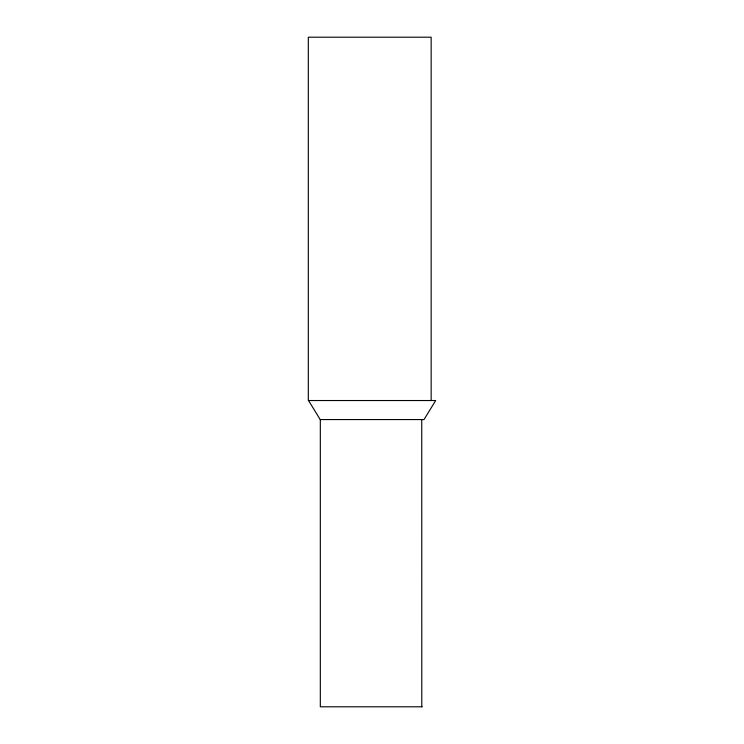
<?xml version="1.0" encoding="UTF-8"?>
<svg xmlns="http://www.w3.org/2000/svg" width="744" height="744" viewBox="0 0 744 744"><rect width="100%" height="100%" fill="white"/><g stroke="black" fill="none" stroke-linecap="round" stroke-linejoin="round"><path stroke-width="1.12" d="M422.173 706.8L320.32 706.8L320.32 419.56M308.537 400.532L320.208 419.56L424.015 419.56L435.686 400.532L308.314 400.532L308.314 37.2L431.148 37.2L431.148 400.532M421.746 419.56L421.792 706.8"/></g></svg>
